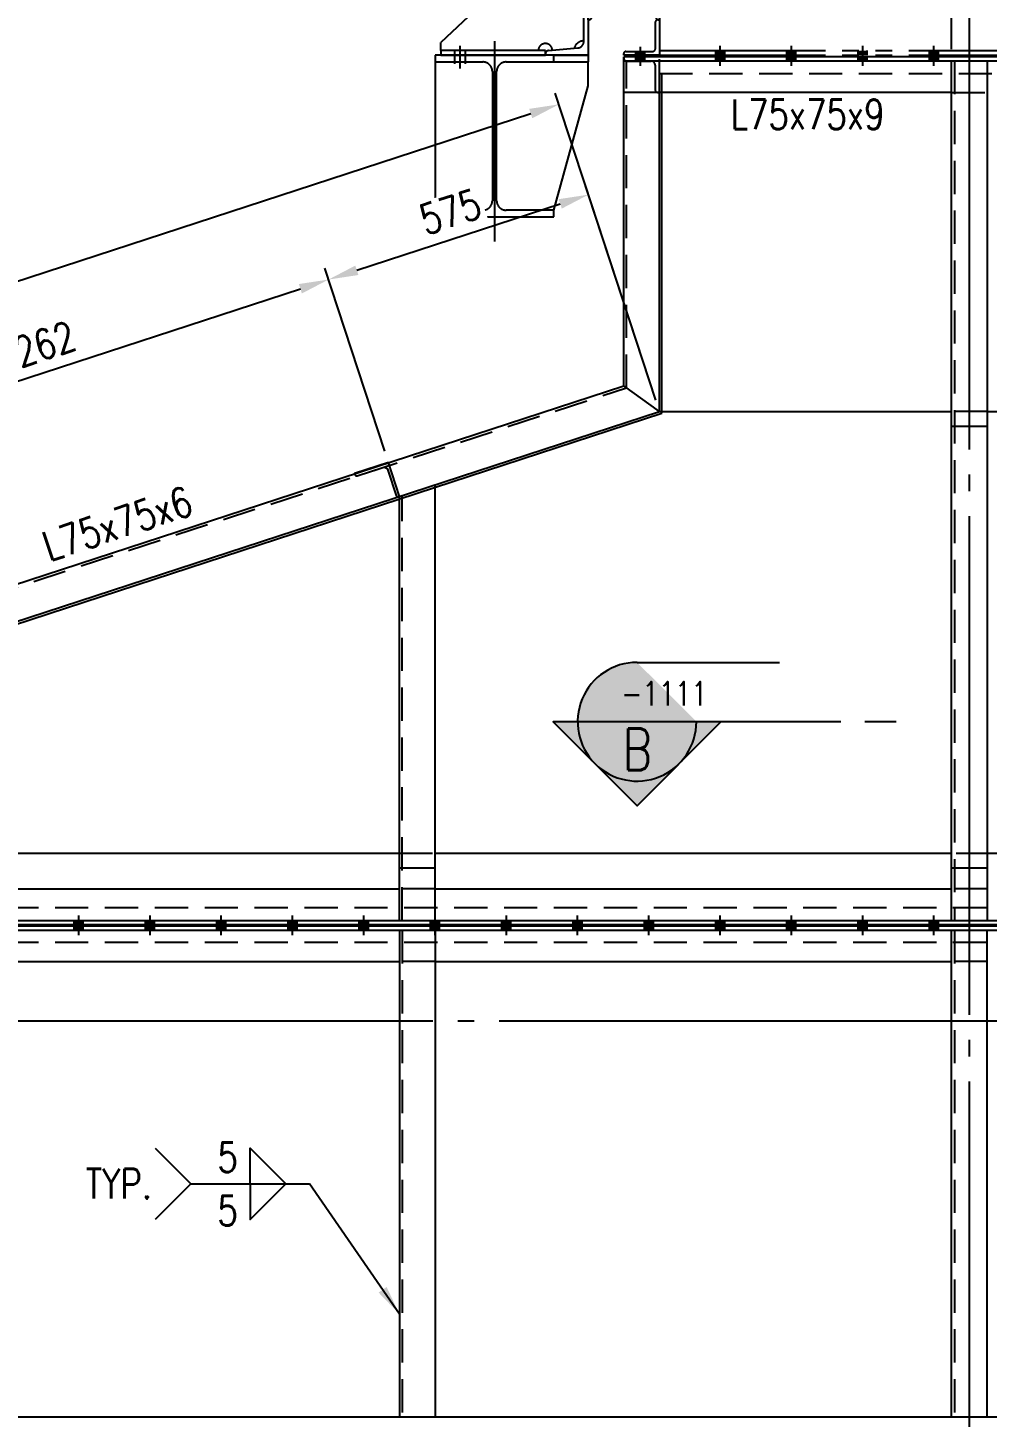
# Model space of a CAD drawing. Header units: millimetres. Extents: x 0 to 134087, y -49114 to 20834.
# Drawn here: x 56495 to 58514, y -39022 to -36097 of the extents above; entities that cross this region are included whole.
import ezdxf
from ezdxf.enums import TextEntityAlignment as Align

# ---------------------------------------------------------------- set-up
doc = ezdxf.new("R2010")
doc.units = ezdxf.units.MM
doc.header["$LTSCALE"] = 35
for name, pattern in [('JNK-CENTER', [34, 30, -1.5, 1, -1.5]), ('JNK-HIDDEN', [3, 2, -1]), ('JNK-PHANTOM', [15, 10, -1, 1, -1, 1, -1])]:
    doc.linetypes.add(name, pattern=pattern)
for name, color, linetype in [('CEN-R', 1, 'JNK-CENTER'), ('CON-C', 4, 'Continuous'), ('CON-G', 3, 'Continuous'), ('CON-W', 7, 'Continuous'), ('CON-Y', 2, 'Continuous'), ('Dim-W', 7, 'Continuous'), ('HID-Y', 2, 'JNK-HIDDEN'), ('PHA-M', 6, 'JNK-PHANTOM'), ('STL-OBJT', 7, 'Continuous'), ('TXT-Y', 2, 'Continuous')]:
    doc.layers.add(name, color=color, linetype=linetype)
doc.layers.add('CONT-G', color=3, linetype='Continuous', lineweight=25)
doc.styles.add('SIMPLEX', font='simplex.shx', dxfattribs={"width": 0.8})
doc.dimstyles.new('DIM25', dxfattribs={"dimscale": 25, "dimtxt": 2.5, "dimasz": 2.5, "dimexe": 1, "dimexo": 1, "dimgap": 1, "dimtad": 1, "dimdec": 1, "dimdsep": 46, "dimtxsty": 'SIMPLEX', "dimcen": 0, "dimclrt": 2, "dimazin": 2, "dimtfac": 1, "dimtdec": 1, "dimtix": 1, "dimtmove": 2, "dimatfit": 0, "dimfxl": 0.18, "dimtolj": 1, "dimtzin": 0, "dimarcsym": 0})

# ---------------------------------------------------------------- blocks, each defined once
blk = doc.blocks.new('SECMARK1')
at = {"layer": 'CON-Y'}
h = blk.add_hatch(color=256, dxfattribs=at)
edge = h.paths.add_edge_path()
edge.add_line((21.82666666666668, 7.071067811865485), (18.29113276073393, 3.535533905932776))
edge.add_arc((21.82666666666668, 4.707345624410664e-14), 5.000000000000002, 44.99999999999977, 135.0000000000001, ccw=False)
edge.add_line((25.36220057259943, 3.535533905932773), (21.82666666666668, 7.071067811865485))
h = blk.add_hatch(color=256, dxfattribs=at)
edge = h.paths.add_edge_path()
edge.add_line((14.75559885480128, 4.707345624410664e-14), (16.82666666666668, 1.689559442740931e-14))
edge.add_arc((21.82666666666668, 4.618527782440651e-14), 5, 135.0000000000001, 180.0000000000003, ccw=False)
edge.add_line((18.29113276073393, 3.535533905932776), (14.75559885480128, 4.707345624410664e-14))
edge = h.paths.add_edge_path()
edge.add_arc((21.82666666666668, 4.736951571734001e-14), 5, 270, 540.0000000000005)
h = blk.add_hatch(color=256, dxfattribs=at)
edge = h.paths.add_edge_path()
edge.add_line((26.82666666666668, 4.332076805060308e-14), (28.89773447853207, 4.736951571734001e-14))
edge.add_line((28.89773447853207, 4.736951571734001e-14), (25.36220057259943, 3.535533905932773))
edge.add_arc((21.82666666666668, 4.951594689828198e-14), 5, -1.1368683772161603e-13, 44.999999999999716, ccw=False)
at = {"layer": 'CON-C'}
blk.add_line((0, 0), (2.633333333333307, 0), dxfattribs=at)
blk.add_lwpolyline([(4.666666666666639, 0), (28.89773447853207, 4.736951571734001e-14), (21.82666666666668, 7.071067811865485), (14.75559885480128, 4.736951571734001e-14)], dxfattribs=at)
at = {"layer": 'CON-Y'}
blk.add_line((21.82666666666668, -4.999999999999953), (9.823333333333341, -4.999999999999953), dxfattribs=at)
blk.add_arc((21.82666666666668, 4.736951571734001e-14), 5, 270, 180.0000000000004, dxfattribs=at)
at = {"layer": 'CON-C', "style": 'SIMPLEX', "width": 0.8}
blk.add_attdef('TAG', text='', height=3.5, dxfattribs=at).set_placement((21.80333333333334, 0.5800000000000568), align=Align.CENTER)
at = {"layer": 'CON-Y', "style": 'SIMPLEX', "width": 0.8}
blk.add_attdef('H0000-0000', text='', height=2, dxfattribs=at).set_placement((24.66333333333334, -3.379999999999943), align=Align.RIGHT)
blk = doc.blocks.new('*D2580')
at = {"layer": 'DEFPOINTS', "color": 0, "transparency": 16777216}
for p in [(54977.14085669217, -35244.99378224157), (57824.14085669209, -36005.24812370566), (54977.14085669217, -37835.24812371269)]:
    blk.add_point(p, dxfattribs=at)
at = {"layer": 'Dim-W', "color": 0, "lineweight": -2, "transparency": 16777216}
for p, q in [((54977.14085669217, -37810.24812371269), (54977.14085669217, -35219.99378224157)), ((57761.64085669209, -35244.99378224157), (55039.64085669217, -35244.99378224157)), ((57824.14085669209, -35980.24812370566), (57824.14085669209, -35219.99378224157))]:
    blk.add_line(p, q, dxfattribs=at)
at = {"layer": 'Dim-W', "color": 0, "transparency": 16777216}
for points in [[(55039.64085669217, -35234.5771155749), (55039.64085669217, -35255.41044890823), (54977.14085669217, -35244.99378224157)], [(57761.64085669209, -35234.5771155749), (57761.64085669209, -35255.41044890823), (57824.14085669209, -35244.99378224157)]]:
    blk.add_solid(points, dxfattribs=at)
at = {"layer": 'Dim-W', "color": 2, "transparency": 16777216, "insert": (56400.64085669213, -35188.74378224157), "char_height": 62.5, "attachment_point": 5, "style": 'SIMPLEX', "bg_fill": 3, "box_fill_scale": 1.1, "bg_fill_color": 256, "bg_fill_true_color": 13158600, "bg_fill_transparency": 0}
blk.add_mtext('\\A1;2847', dxfattribs=at)
blk = doc.blocks.new('*D2591')
at = {"layer": 'DEFPOINTS', "color": 0, "transparency": 16777216}
for p in [(58439.14085669231, -35705.09681196994), (58477.14085669239, -35705.09681196994), (58439.14085669231, -36167.24812370555)]:
    blk.add_point(p, dxfattribs=at)
at = {"layer": 'Dim-W', "color": 0, "lineweight": -2, "transparency": 16777216}
for p, q in [((58439.14085669231, -36142.24812370555), (58439.14085669231, -35680.09681196994)), ((58376.64085669231, -35705.09681196994), (58314.14085669231, -35705.09681196994)), ((58477.14085669239, -35705.09681196994), (58439.14085669231, -35705.09681196994)), ((58539.64085669239, -35705.09681196994), (58602.14085669239, -35705.09681196994))]:
    blk.add_line(p, q, dxfattribs=at)
at = {"layer": 'Dim-W', "color": 0, "transparency": 16777216}
blk.add_solid([(58539.64085669239, -35694.68014530327), (58539.64085669239, -35715.5134786366), (58477.14085669239, -35705.09681196994)], dxfattribs=at)
at = {"layer": 'Dim-W', "color": 2, "transparency": 16777216, "insert": (58376.60370565797, -35646.7748264312), "char_height": 62.5, "attachment_point": 5, "style": 'SIMPLEX', "bg_fill": 3, "box_fill_scale": 1.1, "bg_fill_color": 256, "bg_fill_true_color": 13158600, "bg_fill_transparency": 0}
blk.add_mtext('\\A1;38', dxfattribs=at)
at = {"layer": 'Dim-W', "color": 0, "transparency": 16777216}
blk.add_solid([(58376.64085669231, -35694.68014530327), (58376.64085669231, -35715.5134786366), (58439.14085669231, -35705.09681196994)], dxfattribs=at)
blk = doc.blocks.new('A$C622D404B')
at = {"layer": 'CEN-R'}
for p, q in [((52.00002675336509, 411.9566847744027), (52.00002675336509, 363.9566847744027)), ((125.0000267534706, 421.9566847744027), (125.0000267534706, -3.503300831653178e-07)), ((125.0000267534706, 421.9566847744027), (125.0000267534706, -3.503300831653178e-07)), ((2125.000026753398, 421.9566847744027), (2125.000026753398, -3.503300831653178e-07)), ((2125.000026753398, 421.9566847744027), (2125.000026753398, -3.503300831653178e-07)), ((2198.000026753514, 411.9566847744027), (2198.000026753514, 363.9566847744027))]:
    blk.add_line(p, q, dxfattribs=at)
at = {"layer": 'PHA-M'}
for p, q in [((322.0000267534815, 897.1953910500197), (322.0000267534815, 601.9566847744027)), ((327.0000267534815, 900.2021145889557), (327.0000267534815, 601.9566847744027)), ((1923.000026753398, 900.2021145889557), (1923.000026753398, 601.9566847744027)), ((1928.000026753398, 897.1953910500197), (1928.000026753398, 601.9566847744027)), ((238.3899365542638, 631.9409309782386), (12.00002675383075, 418.7468053005614)), ((2011.610116952615, 631.9409309782386), (2238.000026753049, 418.7468053005614)), ((327.0000267534815, 601.9566847744027), (322.0000267534815, 601.9566847744027)), ((327.0000267534815, 601.9566847744027), (322.0000267534815, 601.9566847744027)), ((1923.000026753398, 601.9566847744027), (1928.000026753398, 601.9566847744027)), ((1923.000026753398, 601.9566847744027), (1928.000026753398, 601.9566847744027)), ((472.0000267531323, 541.9566847764982), (1778.000026753747, 541.9566847764982)), ((472.0000267531323, 531.9566847764982), (1778.000026753747, 531.9566847764982)), ((12.00002675383075, 401.9566847744027), (12.00002675383075, 418.7468053005614)), ((2238.000026753049, 401.9566847744027), (2238.000026753049, 418.7468053005614)), ((2.675347059266642e-05, 384.9566847764982), (2.675347059266642e-05, 65.95668477649815)), ((40.50002675336509, 401.9566847744027), (40.50002675336509, 373.9566847744027)), ((63.50002675336509, 401.9566847744027), (63.50002675336509, 373.9566847744027)), ((250.0000267534706, 391.9566847764982), (322.0000267534706, 391.9566847744027)), ((322.0000267534706, 391.9566847744027), (322.0000267534706, 377.9566847764982)), ((472.0000267531323, 401.9566847764982), (1778.000026753747, 401.9566847764982)), ((472.0000267531323, 391.9566847764982), (1778.000026753747, 391.9566847764982)), ((2000.000026753398, 391.9566847764982), (1928.000026753398, 391.9566847744027)), ((1928.000026753398, 391.9566847744027), (1928.000026753398, 377.9566847764982)), ((2186.500026753514, 401.9566847744027), (2186.500026753514, 373.9566847744027)), ((2209.500026753514, 401.9566847744027), (2209.500026753514, 373.9566847744027)), ((2250.000026753398, 384.9566847764982), (2250.000026753398, 65.95668477649815)), ((250.0000267534706, 377.9566847764982), (322.0000267534706, 377.9566847764982)), ((322.0000267534706, 327.9566847764982), (322.0000267534706, 377.9566847764982)), ((2000.000026753398, 377.9566847764982), (1928.000026753398, 377.9566847764982)), ((1928.000026753398, 327.9566847764982), (1928.000026753398, 377.9566847764982)), ((250.0000267534706, 65.95668477649815), (322.0000267534706, 327.9566847764982)), ((2000.000026753398, 65.95668477649815), (1928.000026753398, 327.9566847764982))]:
    blk.add_line(p, q, dxfattribs=at)
for points in [[(322.0000267534815, 641.9566847744027), (322.0000267534815, 391.9566847744027), (232.0000267534815, 391.9566847744027), (232.0000267534815, 394.9990756843799, -0.3888787318529897), (238.3899365542638, 401.9724385710324), (300.2202071552347, 407.3818863113302, 0.3888787318529897), (313.0000267567411, 421.3286120846496), (313.0000267567411, 612.5847574646214, 0.3888787318529897), (300.2202071552347, 626.5314832378972), (238.3899365542638, 631.9409309782386, -0.3888787318529897), (232.0000267534815, 638.9142938648911), (232.0000267534815, 641.9566847748683)], [(1928.000026753398, 641.9566847744027), (1928.000026753398, 391.9566847744027), (2018.000026753398, 391.9566847744027), (2018.000026753398, 394.9990756843799, 0.3888787318529897), (2011.610116952615, 401.9724385710324), (1949.779846351645, 407.3818863113302, -0.3888787318529897), (1937.000026750138, 421.3286120846496), (1937.000026750138, 612.5847574646214, -0.3888787318529897), (1949.779846351645, 626.5314832378972), (2011.610116952615, 631.9409309782386, 0.3888787318529897), (2018.000026753398, 638.9142938648911), (2018.000026753398, 641.9566847748683)], [(322.0000267531323, 541.9566847764982), (472.0000267531323, 541.9566847764982), (472.0000267531323, 466.9566847764982), (469.5781693531499, 466.9566847764982, -0.3888787318529897), (464.597195862636, 471.5209060627567), (459.8021752723907, 526.3282422025259, 0.3888787318529897), (449.8402282914794, 535.456684775043), (344.159825221479, 535.456684775043, 0.3888787318529897), (334.1978782405677, 526.3282422025259), (329.4028576502642, 471.5209060627567, -0.3888787318529897), (324.4218841598085, 466.9566847764982), (322.0000267597679, 466.9566847764982)], [(1928.000026753747, 541.9566847764982), (1778.000026753747, 541.9566847764982), (1778.000026753747, 466.9566847764982), (1780.421884153729, 466.9566847764982, 0.3888787318529897), (1785.402857644243, 471.5209060627567), (1790.197878234489, 526.3282422025259, -0.3888787318529897), (1800.1598252154, 535.456684775043), (1905.8402282854, 535.456684775043, -0.3888787318529897), (1915.802175266312, 526.3282422025259), (1920.597195856615, 471.5209060627567, 0.3888787318529897), (1925.578169347071, 466.9566847764982), (1928.000026747111, 466.9566847764982)], [(397.0000267531323, 391.9566847764982), (397.0000267531323, 395.4566847764982, -0.414213562373095), (401.5000267531323, 399.9566847764982), (457.0000267530741, 399.9566847764982, 0.414213562373095), (464.0000267530741, 406.9566847764982), (464.0000267531323, 462.4566847764982, -0.4142135623730948), (468.5000267531323, 466.9566847764982), (472.0000267531323, 466.9566847764982), (472.0000267531323, 391.9566847764982)], [(1853.000026753747, 391.9566847764982), (1853.000026753747, 395.4566847764982, 0.414213562373095), (1848.500026753747, 399.9566847764982), (1793.000026753805, 399.9566847764982, -0.414213562373095), (1786.000026753805, 406.9566847764982), (1786.000026753747, 462.4566847764982, 0.4142135623730948), (1781.500026753747, 466.9566847764982), (1778.000026753747, 466.9566847764982), (1778.000026753747, 391.9566847764982)], [(250.0000267534706, 51.95668477649815), (250.0000267534706, 65.95668477649815), (149.5000267534706, 65.95668477649815, -0.414213562373095), (129.5000267534706, 85.95668477649815), (129.5000267534706, 357.9566847764982, -0.414213562373095), (149.5000267534706, 377.9566847764982), (250.0000267534706, 377.9566847764982), (250.0000267534706, 391.9566847764982), (2.675347059266642e-05, 391.9566847764982), (2.675347059266642e-05, 377.9566847764982), (100.5000267534706, 377.9566847764982, -0.414213562373095), (120.5000267534706, 357.9566847764982), (120.5000267534706, 85.95668477649815, -0.4142135623730949), (100.5000267534706, 65.95668477649815), (2.675347059266642e-05, 65.95668477649815), (2.675347059266642e-05, 51.95668477649815)], [(2000.000026753398, 51.95668477649815), (2000.000026753398, 65.95668477649815), (2100.500026753398, 65.95668477649815, 0.414213562373095), (2120.500026753398, 85.95668477649815), (2120.500026753398, 357.9566847764982, 0.414213562373095), (2100.500026753398, 377.9566847764982), (2000.000026753398, 377.9566847764982), (2000.000026753398, 391.9566847764982), (2250.000026753398, 391.9566847764982), (2250.000026753398, 377.9566847764982), (2149.500026753398, 377.9566847764982, 0.414213562373095), (2129.500026753398, 357.9566847764982), (2129.500026753398, 85.95668477649815, 0.4142135623730949), (2149.500026753398, 65.95668477649815), (2250.000026753398, 65.95668477649815), (2250.000026753398, 51.95668477649815)]]:
    blk.add_lwpolyline(points, format="xyb", close=True, dxfattribs=at)
for points in [[(12.00002675383075, 391.9566847744027), (232.0000267534815, 391.9566847744027), (232.0000267534815, 401.9566847744027), (12.00002675383075, 401.9566847744027)], [(2238.000026753049, 391.9566847744027), (2018.000026753398, 391.9566847744027), (2018.000026753398, 401.9566847744027), (2238.000026753049, 401.9566847744027)]]:
    blk.add_lwpolyline(points, close=True, dxfattribs=at)
for centre, radius, start, end in [((312.7034372187518, 632.557751999153), 20.90444369590841, 194.829699659541, 270.8129323708114), ((1937.296616288128, 632.557751999153), 20.90444369590841, 269.1870676291886, 345.1703003404591), ((232.0000267534815, 401.9566847744027), 14.82154610566795, 2.907322425859878, 180), ((312.7034372187518, 401.355617550118), 20.90444369590841, 89.18706762918858, 165.170300340459), ((1937.296616288128, 401.355617550118), 20.90444369590841, 14.82969965954101, 90.81293237081141), ((2018.000026753398, 401.9566847744027), 14.82154610566795, 0, 177.0926775741401)]:
    blk.add_arc(centre, radius, start, end, dxfattribs=at)
at = {"layer": 'STL-OBJT'}
for points in [[(358.0000267534833, 897.1953910500197, -0.4044640394673552), (340.0000267534833, 897.1953910500197, 0.4044640394673548), (322.0000267534833, 897.1953910500197)], [(1892.000026753396, 897.1953910500197, 0.4044640394673552), (1910.000026753396, 897.1953910500197, -0.4044640394673548), (1928.000026753396, 897.1953910500197)]]:
    blk.add_lwpolyline(points, format="xyb", dxfattribs=at)
blk = doc.blocks.new('*D2593')
at = {"layer": 'DEFPOINTS', "color": 0, "transparency": 16777216}
for p in [(57674.96174675459, -36448.56755815163), (57824.14085668243, -36905.24812370392), (57253.85241066126, -37012.63825327974)]:
    blk.add_point(p, dxfattribs=at)
at = {"layer": 'Dim-W', "color": 0, "lineweight": -2, "transparency": 16777216}
for p, q in [((57816.37804134033, -36881.48389222119), (57667.19893141248, -36424.80332666891)), ((57187.37232546655, -36607.84334382036), (57615.55116804779, -36467.9745965069)), ((57246.08959531916, -36988.87402179702), (57120.19893141764, -36603.48615069291))]:
    blk.add_line(p, q, dxfattribs=at)
at = {"layer": 'Dim-W', "color": 0, "transparency": 16777216}
for points in [[(57612.31666165524, -36458.0728333891), (57618.78567444033, -36477.8763596247), (57674.96174675459, -36448.56755815163)], [(57184.137819074, -36597.94158070257), (57190.60683185909, -36617.74510693816), (57127.96174675975, -36627.25038217563)]]:
    blk.add_solid(points, dxfattribs=at)
at = {"layer": 'Dim-W', "color": 2, "transparency": 16777216, "insert": (57383.99541223743, -36484.43944932751), "char_height": 62.5, "attachment_point": 5, "rotation": 18.090125678368466, "style": 'SIMPLEX', "bg_fill": 3, "box_fill_scale": 1.1, "bg_fill_color": 256, "bg_fill_true_color": 13158600, "bg_fill_transparency": 0}
blk.add_mtext('\\A1;575', dxfattribs=at)
blk = doc.blocks.new('*D2594')
at = {"layer": 'DEFPOINTS', "color": 0, "transparency": 16777216}
for p in [(57612.85922402254, -36258.4537062883), (57824.14085668724, -36905.24812370235), (54977.14085668763, -37835.24812370427)]:
    blk.add_point(p, dxfattribs=at)
at = {"layer": 'Dim-W', "color": 0, "lineweight": -2, "transparency": 16777216}
for p, q in [((57816.37804134513, -36881.48389221962), (57605.09640868043, -36234.68947480557)), ((54825.26980272974, -37169.04666793496), (57553.44864531574, -36277.86074464356)), ((54969.37804134552, -37811.48389222154), (54758.09640868082, -37164.68947480751))]:
    blk.add_line(p, q, dxfattribs=at)
at = {"layer": 'Dim-W', "color": 0, "transparency": 16777216}
for points in [[(57550.21413892319, -36267.95898152576), (57556.68315170828, -36287.76250776136), (57612.85922402254, -36258.4537062883)], [(54822.03529633719, -37159.14490481716), (54828.50430912228, -37178.94843105276), (54765.85922402293, -37188.45370629023)]]:
    blk.add_solid(points, dxfattribs=at)
at = {"layer": 'Dim-W', "color": 2, "transparency": 16777216, "insert": (56171.89288950297, -36669.98418545315), "char_height": 62.5, "attachment_point": 5, "rotation": 18.090125678368466, "style": 'SIMPLEX', "bg_fill": 3, "box_fill_scale": 1.1, "bg_fill_color": 256, "bg_fill_true_color": 13158600, "bg_fill_transparency": 0}
blk.add_mtext('\\A1;2995', dxfattribs=at)
blk = doc.blocks.new('*D2596')
at = {"layer": 'DEFPOINTS', "color": 0, "transparency": 16777216}
for p in [(57127.96174675972, -36627.25038217564), (57253.85241066132, -37012.63825327988), (56026.83781327125, -37321.93029779587)]:
    blk.add_point(p, dxfattribs=at)
at = {"layer": 'Dim-W', "color": 0, "lineweight": -2, "transparency": 16777216}
for p, q in [((57246.08959531921, -36988.87402179716), (57120.19893141761, -36603.48615069292)), ((55987.37232546663, -36999.83491389509), (57068.55116805292, -36646.65742053092)), ((56019.07499792914, -37298.16606631315), (55920.19893141772, -36995.47772076765))]:
    blk.add_line(p, q, dxfattribs=at)
at = {"layer": 'Dim-W', "color": 0, "transparency": 16777216}
for points in [[(57065.31666166037, -36636.75565741312), (57071.78567444546, -36656.55918364871), (57127.96174675972, -36627.25038217564)], [(55984.13781907409, -36989.93315077729), (55990.60683185917, -37009.73667701289), (55927.96174675983, -37019.24195225036)]]:
    blk.add_solid(points, dxfattribs=at)
at = {"layer": 'Dim-W', "color": 2, "transparency": 16777216, "insert": (56510.49541224002, -36769.77664637688), "char_height": 62.5, "attachment_point": 5, "rotation": 18.09012567837401, "style": 'SIMPLEX', "bg_fill": 3, "box_fill_scale": 1.1, "bg_fill_color": 256, "bg_fill_true_color": 13158600, "bg_fill_transparency": 0}
blk.add_mtext('\\A1;1262', dxfattribs=at)

msp = doc.modelspace()

# ---------------------------------------------------------------- hatches: boundary and pattern name
at = {"layer": 'CON-W'}
h = msp.add_hatch(color=256, dxfattribs=at)
h.paths.add_polyline_path([(56611.64085669213, -37976.24812370896), (56592.64085669219, -37976.24812370896), (56592.64085669219, -37985.24812370896), (56611.64085669219, -37985.24812370896)])
h.paths.add_polyline_path([(56611.64085669213, -37988.24812370896), (56592.64085669219, -37988.24812370896), (56592.64085669213, -37997.24812370896), (56611.64085669213, -37997.24812370896)])
h = msp.add_hatch(color=256, dxfattribs=at)
h.paths.add_polyline_path([(56761.64085669213, -37976.24812370896), (56742.64085669219, -37976.24812370896), (56742.64085669219, -37985.24812370896), (56761.64085669219, -37985.24812370896)])
h.paths.add_polyline_path([(56761.64085669213, -37988.24812370896), (56742.64085669219, -37988.24812370896), (56742.64085669213, -37997.24812370896), (56761.64085669213, -37997.24812370896)])
h = msp.add_hatch(color=256, dxfattribs=at)
h.paths.add_polyline_path([(56911.64085669213, -37976.24812370896), (56892.64085669219, -37976.24812370896), (56892.64085669219, -37985.24812370896), (56911.64085669219, -37985.24812370896)])
h.paths.add_polyline_path([(56911.64085669213, -37988.24812370896), (56892.64085669219, -37988.24812370896), (56892.64085669213, -37997.24812370896), (56911.64085669213, -37997.24812370896)])
h = msp.add_hatch(color=256, dxfattribs=at)
h.paths.add_polyline_path([(57061.64085669213, -37976.24812370896), (57042.64085669219, -37976.24812370896), (57042.64085669219, -37985.24812370896), (57061.64085669219, -37985.24812370896)])
h.paths.add_polyline_path([(57061.64085669213, -37988.24812370896), (57042.64085669219, -37988.24812370896), (57042.64085669213, -37997.24812370896), (57061.64085669213, -37997.24812370896)])
h = msp.add_hatch(color=256, dxfattribs=at)
h.paths.add_polyline_path([(57211.64085669213, -37976.24812370896), (57192.64085669219, -37976.24812370896), (57192.64085669219, -37985.24812370896), (57211.64085669219, -37985.24812370896)])
h.paths.add_polyline_path([(57211.64085669213, -37988.24812370896), (57192.64085669219, -37988.24812370896), (57192.64085669213, -37997.24812370896), (57211.64085669213, -37997.24812370896)])
h = msp.add_hatch(color=256, dxfattribs=at)
h.paths.add_polyline_path([(57361.64085669213, -37976.24812370896), (57342.64085669219, -37976.24812370896), (57342.64085669219, -37985.24812370896), (57361.64085669219, -37985.24812370896)])
h.paths.add_polyline_path([(57361.64085669213, -37988.24812370896), (57342.64085669219, -37988.24812370896), (57342.64085669213, -37997.24812370896), (57361.64085669213, -37997.24812370896)])
h = msp.add_hatch(color=256, dxfattribs=at)
h.paths.add_polyline_path([(57511.64085669213, -37976.24812370896), (57492.64085669219, -37976.24812370896), (57492.64085669219, -37985.24812370896), (57511.64085669219, -37985.24812370896)])
h.paths.add_polyline_path([(57511.64085669213, -37988.24812370896), (57492.64085669219, -37988.24812370896), (57492.64085669213, -37997.24812370896), (57511.64085669213, -37997.24812370896)])
h = msp.add_hatch(color=256, dxfattribs=at)
h.paths.add_polyline_path([(57661.64085669213, -37976.24812370896), (57642.64085669219, -37976.24812370896), (57642.64085669219, -37985.24812370896), (57661.64085669219, -37985.24812370896)])
h.paths.add_polyline_path([(57661.64085669213, -37988.24812370896), (57642.64085669219, -37988.24812370896), (57642.64085669213, -37997.24812370896), (57661.64085669213, -37997.24812370896)])
h = msp.add_hatch(color=256, dxfattribs=at)
h.paths.add_polyline_path([(57811.64085669213, -37976.24812370896), (57792.64085669219, -37976.24812370896), (57792.64085669219, -37985.24812370896), (57811.64085669219, -37985.24812370896)])
h.paths.add_polyline_path([(57811.64085669213, -37988.24812370896), (57792.64085669219, -37988.24812370896), (57792.64085669213, -37997.24812370896), (57811.64085669213, -37997.24812370896)])
h = msp.add_hatch(color=256, dxfattribs=at)
h.paths.add_polyline_path([(57961.64085669213, -37976.24812370896), (57942.64085669219, -37976.24812370896), (57942.64085669219, -37985.24812370896), (57961.64085669219, -37985.24812370896)])
h.paths.add_polyline_path([(57961.64085669213, -37988.24812370896), (57942.64085669219, -37988.24812370896), (57942.64085669213, -37997.24812370896), (57961.64085669213, -37997.24812370896)])
h = msp.add_hatch(color=256, dxfattribs=at)
h.paths.add_polyline_path([(58111.64085669213, -37976.24812370896), (58092.64085669219, -37976.24812370896), (58092.64085669219, -37985.24812370896), (58111.64085669219, -37985.24812370896)])
h.paths.add_polyline_path([(58111.64085669213, -37988.24812370896), (58092.64085669219, -37988.24812370896), (58092.64085669213, -37997.24812370896), (58111.64085669213, -37997.24812370896)])
h = msp.add_hatch(color=256, dxfattribs=at)
h.paths.add_polyline_path([(58261.64085669213, -37976.24812370896), (58242.64085669219, -37976.24812370896), (58242.64085669219, -37985.24812370896), (58261.64085669219, -37985.24812370896)])
h.paths.add_polyline_path([(58261.64085669213, -37988.24812370896), (58242.64085669219, -37988.24812370896), (58242.64085669213, -37997.24812370896), (58261.64085669213, -37997.24812370896)])
h = msp.add_hatch(color=256, dxfattribs=at)
h.paths.add_polyline_path([(58411.64085669213, -37976.24812370896), (58392.64085669219, -37976.24812370896), (58392.64085669219, -37985.24812370896), (58411.64085669219, -37985.24812370896)])
h.paths.add_polyline_path([(58411.64085669213, -37988.24812370896), (58392.64085669219, -37988.24812370896), (58392.64085669213, -37997.24812370896), (58411.64085669213, -37997.24812370896)])
at = {"layer": 'Dim-W'}
h = msp.add_hatch(color=256, dxfattribs=at)
h.paths.add_polyline_path([(57784.14085669181, -36147.24812370566), (57774.6408566918, -36147.24812370566), (57774.6408566918, -36155.24812370566), (57784.14085669183, -36155.24812370566)])
h.paths.add_polyline_path([(57793.6408566918, -36147.24812370566), (57784.14085669181, -36147.24812370566), (57784.14085669183, -36155.24812370566), (57793.6408566918, -36155.24812370566)])
h.paths.add_polyline_path([(57784.14085669183, -36158.24812370563), (57774.64085669185, -36158.24812370561), (57774.64085669185, -36167.24812370555), (57784.14085669184, -36167.24812370555)])
h.paths.add_polyline_path([(57793.64085669185, -36158.24812370563), (57784.14085669183, -36158.24812370563), (57784.14085669184, -36167.24812370555), (57793.64085669185, -36167.24812370555)])
h = msp.add_hatch(color=256, dxfattribs=at)
h.paths.add_polyline_path([(57952.14085669209, -36145.24812370566), (57942.64085669207, -36145.24812370566), (57942.64085669207, -36155.24812370566), (57952.1408566921, -36155.24812370566)])
h.paths.add_polyline_path([(57961.64085669207, -36145.24812370566), (57952.14085669209, -36145.24812370566), (57952.1408566921, -36155.24812370566), (57961.64085669207, -36155.24812370566)])
h.paths.add_polyline_path([(57952.1408566921, -36158.24812370579), (57942.64085669213, -36158.24812370578), (57942.64085669213, -36167.24812370555), (57952.14085669212, -36167.24812370555)])
h.paths.add_polyline_path([(57961.64085669213, -36158.2481237058), (57952.1408566921, -36158.24812370579), (57952.14085669212, -36167.24812370555), (57961.64085669213, -36167.24812370555)])
h = msp.add_hatch(color=256, dxfattribs=at)
h.paths.add_polyline_path([(58102.14085669209, -36145.24812370566), (58092.64085669207, -36145.24812370566), (58092.64085669207, -36155.24812370566), (58102.1408566921, -36155.24812370566)])
h.paths.add_polyline_path([(58111.64085669207, -36145.24812370566), (58102.14085669209, -36145.24812370566), (58102.1408566921, -36155.24812370566), (58111.64085669207, -36155.24812370566)])
h.paths.add_polyline_path([(58102.1408566921, -36158.24812370579), (58092.64085669213, -36158.24812370578), (58092.64085669213, -36167.24812370555), (58102.14085669212, -36167.24812370555)])
h.paths.add_polyline_path([(58111.64085669213, -36158.2481237058), (58102.1408566921, -36158.24812370579), (58102.14085669212, -36167.24812370555), (58111.64085669213, -36167.24812370555)])
h = msp.add_hatch(color=256, dxfattribs=at)
h.paths.add_polyline_path([(58252.14085669209, -36145.24812370566), (58242.64085669207, -36145.24812370566), (58242.64085669207, -36155.24812370566), (58252.1408566921, -36155.24812370566)])
h.paths.add_polyline_path([(58261.64085669207, -36145.24812370566), (58252.14085669209, -36145.24812370566), (58252.1408566921, -36155.24812370566), (58261.64085669207, -36155.24812370566)])
h.paths.add_polyline_path([(58252.1408566921, -36158.24812370579), (58242.64085669213, -36158.24812370578), (58242.64085669213, -36167.24812370555), (58252.14085669212, -36167.24812370555)])
h.paths.add_polyline_path([(58261.64085669213, -36158.2481237058), (58252.1408566921, -36158.24812370579), (58252.14085669212, -36167.24812370555), (58261.64085669213, -36167.24812370555)])

# ---------------------------------------------------------------- linework, layer by layer
for points in [[(56962.9515570256, -38531.18273001396), (56962.9515570256, -38456.18273001396), (57037.9515570256, -38531.18273001396)], [(56962.9515570256, -38531.18273001396), (56962.9515570256, -38606.18273001396), (57037.9515570256, -38531.18273001396)]]:
    msp.add_lwpolyline(points)
at = {"layer": 'CEN-R'}
for p, q in [((58477.14085669239, -40555.24812370935), (58477.14085669239, -35811.83890136038)), ((57784.14085669185, -36177.24812370564), (57784.1408566918, -36137.24812370566)), ((57952.14085669213, -36177.24812370564), (57952.14085669207, -36135.24812370566)), ((58102.14085669213, -36177.24812370564), (58102.14085669207, -36135.24812370566)), ((58252.14085669213, -36177.24812370564), (58252.14085669207, -36135.24812370566)), ((56602.14085669225, -38007.24812370896), (56602.14085669219, -37966.24812370896)), ((56752.14085669225, -38007.24812370896), (56752.14085669219, -37966.24812370896)), ((56902.14085669225, -38007.24812370896), (56902.14085669219, -37966.24812370896)), ((57052.14085669225, -38007.24812370896), (57052.14085669219, -37966.24812370896)), ((57202.14085669225, -38007.24812370896), (57202.14085669219, -37966.24812370896)), ((57352.14085669225, -38007.24812370896), (57352.14085669219, -37966.24812370896)), ((57502.14085669225, -38007.24812370896), (57502.14085669219, -37966.24812370896)), ((57652.14085669225, -38007.24812370896), (57652.14085669219, -37966.24812370896)), ((57802.14085669225, -38007.24812370896), (57802.14085669219, -37966.24812370896)), ((57952.14085669225, -38007.24812370896), (57952.14085669219, -37966.24812370896)), ((58102.14085669225, -38007.24812370896), (58102.14085669219, -37966.24812370896)), ((58252.14085669225, -38007.24812370896), (58252.14085669219, -37966.24812370896)), ((58402.14085669225, -38007.24812370896), (58402.14085669219, -37966.24812370896)), ((60917.14085669276, -38188.24812370972), (56027.14085669241, -38188.24812370972))]:
    msp.add_line(p, q, dxfattribs=at)
at = {"layer": 'CON-G'}
for p, q in [((59205.1408566927, -36158.24812370708), (57749.14085669255, -36158.24812370558)), ((57749.14085669226, -36233.2481237056), (57749.14085669209, -36158.2481237074)), ((59205.14085669268, -36167.24812370554), (57749.14085669255, -36167.24812370555)), ((58439.14085669226, -37976.24812370865), (58439.14085669231, -36167.24812370554)), ((58514.14085669236, -36167.24812370554), (58514.14085669232, -37976.24812370865)), ((58439.14085669231, -36233.24812370558), (57749.14085669249, -36233.2481237056)), ((57749.14085669204, -36850.84750695194), (57749.14085669204, -36233.2481237056)), ((57824.14085669204, -36905.24812370582), (57824.14085669204, -36233.2481237056)), ((57829.14085669203, -36908.87483148941), (57829.14085669204, -36233.2481237056)), ((57824.14085668726, -36905.24812370739), (57749.14085669204, -36850.84750695194)), ((57824.14085669209, -36905.24812370739), (58439.14085669229, -36905.24812370739)), ((58514.14085669235, -36905.24812370739), (59130.14085669279, -36905.24812370739)), ((58439.14085669229, -36935.83768424649), (58514.14085669235, -36935.83768424649)), ((57277.14085669241, -37976.24812370895), (57277.14085669239, -37083.9309477314)), ((57352.14085669239, -37976.24812370895), (57352.14085669239, -37059.43147460173)), ((57277.14085669239, -37835.24812370935), (56152.14085669239, -37835.24812370935)), ((58439.14085669228, -37835.24812370935), (57352.14085669239, -37835.24812370935)), ((59602.14085669241, -37835.24812370935), (58514.14085669233, -37835.24812370935)), ((57277.1408566924, -37865.83768424885), (57352.14085669239, -37865.83768424885)), ((58439.14085669228, -37865.83768424885), (58514.14085669233, -37865.83768424885)), ((56152.14085669239, -37910.24812370897), (57277.14085669241, -37910.24812370897)), ((57352.14085669239, -37910.24812370896), (58439.14085669226, -37910.24812370896)), ((54902.14085669245, -37976.24812370896), (60052.14085669268, -37976.24812370896)), ((54977.14085669245, -37976.24812370896), (61977.14085669268, -37976.24812370836)), ((54977.14085669245, -37985.24812370896), (61977.14085669268, -37985.24812370833)), ((61977.14085669268, -37988.24812370897), (54977.14085669245, -37988.24812370897)), ((61871.12189999846, -37988.24812370897), (54977.14085669245, -37988.24812370897)), ((54902.14085669245, -37997.24812370896), (60052.14085669268, -37997.24812370896)), ((54977.14085669245, -37997.24812370896), (61977.14085669268, -37997.24812370959)), ((57277.14085669241, -37997.24812370897), (57277.1408566924, -39022.24812370936)), ((57352.14085669239, -37997.24812370897), (57352.14085669239, -39022.24812370936)), ((58439.14085669228, -39022.24812370936), (58439.14085669226, -37997.24812370927)), ((58514.14085669233, -39022.24812370936), (58514.14085669232, -37997.24812370927)), ((56152.14085669239, -38063.24812370896), (57277.14085669241, -38063.24812370896)), ((57352.14085669239, -38063.24812370896), (58439.14085669226, -38063.24812370896)), ((62052.14085669236, -39022.24812370935), (54902.14085669242, -39022.24812370937))]:
    msp.add_line(p, q, dxfattribs=at)
at = {"layer": 'CON-W'}
msp.add_line((56837.9515570256, -38531.18273001396), (57087.9515570256, -38531.18273001396), dxfattribs=at)
msp.add_lwpolyline([(56762.9515570256, -38456.18273001396), (56837.9515570256, -38531.18273001396), (56762.9515570256, -38606.18273001396)], dxfattribs=at)
at = {"layer": 'CONT-G'}
for p, q in [((54977.14085669244, -37835.24812370775), (57824.14085669209, -36905.2481237058)), ((54982.14085669246, -37838.87483149133), (57829.14085669203, -36908.87483148941))]:
    msp.add_line(p, q, dxfattribs=at)
at = {"layer": 'HID-Y'}
for p, q in [((57774.6408566918, -36155.24812370564), (57774.6408566918, -36147.24812370566)), ((57793.6408566918, -36155.24812370564), (57793.6408566918, -36147.24812370566)), ((57942.64085669207, -36155.24812370564), (57942.64085669207, -36145.24812370566)), ((57961.64085669207, -36155.24812370564), (57961.64085669207, -36145.24812370566)), ((58092.64085669207, -36155.24812370564), (58092.64085669207, -36145.24812370566)), ((58111.64085669207, -36155.24812370564), (58111.64085669207, -36145.24812370566)), ((58242.64085669207, -36155.24812370564), (58242.64085669207, -36145.24812370566)), ((58261.64085669207, -36155.24812370564), (58261.64085669207, -36145.24812370566)), ((57755.14085669204, -36855.19955629225), (57755.14085669204, -36167.24812370555)), ((57774.64085669185, -36167.24812370564), (57774.64085669185, -36158.24812370564)), ((57793.64085669185, -36167.24812370564), (57793.64085669185, -36158.24812370564)), ((57942.64085669213, -36167.24812370564), (57942.64085669213, -36158.24812370564)), ((57961.64085669213, -36167.24812370564), (57961.64085669213, -36158.24812370564)), ((58092.64085669213, -36167.24812370564), (58092.64085669213, -36158.24812370564)), ((58111.64085669213, -36167.24812370564), (58111.64085669213, -36158.24812370564)), ((58242.64085669213, -36167.24812370564), (58242.64085669213, -36158.24812370564)), ((58261.64085669213, -36167.24812370564), (58261.64085669213, -36158.24812370564)), ((58445.14085669236, -36167.24812370554), (58445.14085669232, -37976.24812370865)), ((57824.14085669215, -36193.24812370566), (59130.14085669276, -36193.24812370557)), ((57824.1408566922, -36233.24812370555), (57824.1408566922, -36193.24812370555)), ((57829.14085669204, -36233.2481237056), (57829.14085669204, -36193.24812370566)), ((58439.14085669225, -36233.24812370558), (58514.14085669231, -36233.24812370558)), ((58514.14085669235, -36905.24812370739), (58439.14085669229, -36905.24812370739)), ((57283.14085669245, -37976.24812370895), (57283.14085669245, -37081.970989881)), ((58518.75162392899, -37835.24812370935), (58443.751623929, -37835.24812370935)), ((57352.14085669239, -37910.24812370897), (57277.14085669241, -37910.24812370897)), ((58514.14085669232, -37910.24812370896), (58439.14085669226, -37910.24812370896)), ((61977.14085669268, -37950.24812370896), (54977.14085669239, -37950.24812370896)), ((56592.64085669219, -37985.24812370896), (56592.64085669219, -37976.24812370896)), ((56592.64085669225, -37997.24812370896), (56592.64085669225, -37988.24812370896)), ((56611.64085669219, -37985.24812370896), (56611.64085669219, -37976.24812370896)), ((56611.64085669225, -37997.24812370896), (56611.64085669225, -37988.24812370896)), ((56742.64085669219, -37985.24812370896), (56742.64085669219, -37976.24812370896)), ((56742.64085669225, -37997.24812370896), (56742.64085669225, -37988.24812370896)), ((56761.64085669219, -37985.24812370896), (56761.64085669219, -37976.24812370896)), ((56761.64085669225, -37997.24812370896), (56761.64085669225, -37988.24812370896)), ((56892.64085669219, -37985.24812370896), (56892.64085669219, -37976.24812370896)), ((56892.64085669225, -37997.24812370896), (56892.64085669225, -37988.24812370896)), ((56911.64085669219, -37985.24812370896), (56911.64085669219, -37976.24812370896)), ((56911.64085669225, -37997.24812370896), (56911.64085669225, -37988.24812370896)), ((57042.64085669219, -37985.24812370896), (57042.64085669219, -37976.24812370896)), ((57042.64085669225, -37997.24812370896), (57042.64085669225, -37988.24812370896)), ((57061.64085669219, -37985.24812370896), (57061.64085669219, -37976.24812370896)), ((57061.64085669225, -37997.24812370896), (57061.64085669225, -37988.24812370896)), ((57192.64085669219, -37985.24812370896), (57192.64085669219, -37976.24812370896)), ((57192.64085669225, -37997.24812370896), (57192.64085669225, -37988.24812370896)), ((57211.64085669219, -37985.24812370896), (57211.64085669219, -37976.24812370896)), ((57211.64085669225, -37997.24812370896), (57211.64085669225, -37988.24812370896)), ((57342.64085669219, -37985.24812370896), (57342.64085669219, -37976.24812370896)), ((57342.64085669225, -37997.24812370896), (57342.64085669225, -37988.24812370896)), ((57361.64085669219, -37985.24812370896), (57361.64085669219, -37976.24812370896)), ((57361.64085669225, -37997.24812370896), (57361.64085669225, -37988.24812370896)), ((57492.64085669219, -37985.24812370896), (57492.64085669219, -37976.24812370896)), ((57492.64085669225, -37997.24812370896), (57492.64085669225, -37988.24812370896)), ((57511.64085669219, -37985.24812370896), (57511.64085669219, -37976.24812370896)), ((57511.64085669225, -37997.24812370896), (57511.64085669225, -37988.24812370896)), ((57642.64085669219, -37985.24812370896), (57642.64085669219, -37976.24812370896)), ((57642.64085669225, -37997.24812370896), (57642.64085669225, -37988.24812370896)), ((57661.64085669219, -37985.24812370896), (57661.64085669219, -37976.24812370896)), ((57661.64085669225, -37997.24812370896), (57661.64085669225, -37988.24812370896)), ((57792.64085669219, -37985.24812370896), (57792.64085669219, -37976.24812370896)), ((57792.64085669225, -37997.24812370896), (57792.64085669225, -37988.24812370896)), ((57811.64085669219, -37985.24812370896), (57811.64085669219, -37976.24812370896)), ((57811.64085669225, -37997.24812370896), (57811.64085669225, -37988.24812370896)), ((57942.64085669219, -37985.24812370896), (57942.64085669219, -37976.24812370896)), ((57942.64085669225, -37997.24812370896), (57942.64085669225, -37988.24812370896)), ((57961.64085669219, -37985.24812370896), (57961.64085669219, -37976.24812370896)), ((57961.64085669225, -37997.24812370896), (57961.64085669225, -37988.24812370896)), ((58092.64085669219, -37985.24812370896), (58092.64085669219, -37976.24812370896)), ((58092.64085669225, -37997.24812370896), (58092.64085669225, -37988.24812370896)), ((58111.64085669219, -37985.24812370896), (58111.64085669219, -37976.24812370896)), ((58111.64085669225, -37997.24812370896), (58111.64085669225, -37988.24812370896)), ((58242.64085669219, -37985.24812370896), (58242.64085669219, -37976.24812370896)), ((58242.64085669225, -37997.24812370896), (58242.64085669225, -37988.24812370896)), ((58261.64085669219, -37985.24812370896), (58261.64085669219, -37976.24812370896)), ((58261.64085669225, -37997.24812370896), (58261.64085669225, -37988.24812370896)), ((58392.64085669219, -37985.24812370896), (58392.64085669219, -37976.24812370896)), ((58392.64085669225, -37997.24812370896), (58392.64085669225, -37988.24812370896)), ((58411.64085669219, -37985.24812370896), (58411.64085669219, -37976.24812370896)), ((58411.64085669225, -37997.24812370896), (58411.64085669225, -37988.24812370896)), ((61977.14085669268, -38023.24812370896), (54977.14085669239, -38023.24812370896)), ((57283.14085669245, -37997.24812370897), (57283.14085669245, -39022.24812370936)), ((58445.14085669232, -37997.24812370927), (58445.14085669233, -39022.24812370936)), ((57352.14085669239, -38063.24812370896), (57277.14085669241, -38063.24812370896)), ((58514.14085669232, -38063.24812370896), (58439.14085669226, -38063.24812370896))]:
    msp.add_line(p, q, dxfattribs=at)
msp.add_lwpolyline([(57824.14085669203, -36158.24812370564), (57749.14085669203, -36158.24812370564), (57749.14085669203, -36161.24812370564, 0.4142135623730952), (57755.14085669203, -36167.24812370564), (57806.64085669203, -36167.24812370564, -0.4142135623730949), (57815.14085669203, -36175.74812370564), (57815.14085669203, -36227.24812370564, 0.4142135623730952), (57821.14085669203, -36233.24812370564), (57824.14085669203, -36233.24812370564)], format="xyb", close=True, dxfattribs=at)

# ---------------------------------------------------------------- block references
at = {"layer": 'CON-W'}
ref = msp.add_blockref('SECMARK1', (58322.74451436487, -37558.13312582824), dxfattribs=dict(at, xscale=25, yscale=25, zscale=25, rotation=180))
ref.add_attrib('H0000-0000', '-1111', dxfattribs={"layer": 'CON-Y', "height": 50, "style": 'SIMPLEX', "width": 0.8}).set_placement((57925.65978572401, -37523.63312582824), align=Align.RIGHT)
ref.add_attrib('TAG', 'B', dxfattribs={"layer": 'CON-C', "height": 87.5, "style": 'SIMPLEX', "width": 0.8}).set_placement((57777.66118103155, -37660.13312582824), align=Align.CENTER)

# ---------------------------------------------------------------- texts
at = {"layer": 'CON-Y', "style": 'SIMPLEX', "width": 0.8}
msp.add_text('L75x75x9', height=62.5, dxfattribs=at).set_placement((57974.46673825869, -36310.9057698328))
at = {"layer": 'TXT-Y', "style": 'SIMPLEX', "width": 0.8}
for p in [(56894.2015570256, -38506.18273001396), (56894.2015570256, -38618.68273001396)]:
    msp.add_text('5', height=62.5, dxfattribs=at).set_placement(p)
msp.add_text('TYP.', height=62.5, dxfattribs=at).set_placement((56616.99527471814, -38530.68273001396), align=Align.MIDDLE_LEFT)

# ---------------------------------------------------------------- leaders
at = {"layer": 'CON-W'}
msp.add_leader([(57277.1408566924, -38805.39883739027), (57087.9515570256, -38531.18273001396)], dimstyle='DIM25', override={"dimtix": 0}, dxfattribs=at)

# ---------------------------------------------------------------- next in the draw order: dimensions: what is measured, and where the dimension line sits
at = {"layer": 'Dim-W'}
dim = msp.add_linear_dim(base=(54977.14085669217, -35244.99378224157), p1=(57824.14085669209, -36005.24812370566), p2=(54977.14085669217, -37835.24812371269), angle=180, dimstyle='DIM25', override={"dimdec": 0, "dimtdec": 0, "dimtix": 0, "dimatfit": 2, "dimtfill": 1}, dxfattribs=at)
dim.commit()
dim.dimension.update_dxf_attribs({"geometry": '*D2580', "text_midpoint": (56400.64085669213, -35188.74378224157)})
dim = msp.add_linear_dim(base=(58439.14085669231, -35705.09681196994), p1=(58477.14085669239, -35705.09681196994), p2=(58439.14085669231, -36167.24812370555), dimstyle='DIM25', override={"dimdec": 0, "dimtdec": 0, "dimtix": 0, "dimatfit": 2, "dimtfill": 1}, dxfattribs=at)
dim.commit()
dim.dimension.update_dxf_attribs({"geometry": '*D2591', "text_midpoint": (58376.60370565797, -35646.7748264312), "dimtype": 160})

# ---------------------------------------------------------------- next in the draw order: hatches: boundary and pattern name
h = msp.add_hatch(color=256, dxfattribs=at)
h.paths.add_polyline_path([(58402.14085669209, -36145.24812370566), (58392.64085669207, -36145.24812370566), (58392.64085669207, -36155.24812370566), (58402.1408566921, -36155.24812370566)])
h.paths.add_polyline_path([(58411.64085669207, -36145.24812370566), (58402.14085669209, -36145.24812370566), (58402.1408566921, -36155.24812370566), (58411.64085669207, -36155.24812370566)])
h.paths.add_polyline_path([(58402.1408566921, -36158.24812370579), (58392.64085669213, -36158.24812370578), (58392.64085669213, -36167.24812370555), (58402.14085669212, -36167.24812370555)])
h.paths.add_polyline_path([(58411.64085669213, -36158.2481237058), (58402.1408566921, -36158.24812370579), (58402.14085669212, -36167.24812370555), (58411.64085669213, -36167.24812370555)])

# ---------------------------------------------------------------- next in the draw order: linework, layer by layer
at = {"layer": 'CEN-R'}
msp.add_line((58402.14085669213, -36177.24812370564), (58402.14085669207, -36135.24812370566), dxfattribs=at)
at = {"layer": 'CONT-G'}
msp.add_line((56205.94349215068, -37354.94780516502), (57749.14085668723, -36850.84750694847), dxfattribs=at)
at = {"layer": 'HID-Y'}
for p, q in [((58392.64085669207, -36155.24812370564), (58392.64085669207, -36145.24812370566)), ((58411.64085669207, -36155.24812370564), (58411.64085669207, -36145.24812370566)), ((58392.64085669213, -36167.24812370564), (58392.64085669213, -36158.24812370564)), ((58411.64085669213, -36167.24812370564), (58411.64085669213, -36158.24812370564)), ((56207.80656783279, -37360.6512207209), (57755.14085668723, -36855.19955628878)), ((57346.53258585311, -37835.24812370935), (57271.53258585311, -37835.24812370935))]:
    msp.add_line(p, q, dxfattribs=at)

# ---------------------------------------------------------------- next in the draw order: block references
at = {"layer": 'Dim-W'}
msp.add_blockref('A$C622D404B', (57352.14082993896, -36547.20480848216), dxfattribs=at)

# ---------------------------------------------------------------- next in the draw order: dimensions: what is measured, and where the dimension line sits
dim = msp.add_linear_dim(base=(57674.96174675459, -36448.56755815163), p1=(57253.85241066127, -37012.63825327974), p2=(57824.14085668243, -36905.24812370391), angle=18.09012567852509, dimstyle='DIM25', override={"dimdec": 0, "dimtdec": 0, "dimtix": 0, "dimtmove": 0, "dimatfit": 2, "dimtfill": 1}, dxfattribs=at)
dim.commit()
dim.dimension.update_dxf_attribs({"geometry": '*D2593', "text_midpoint": (57383.99541223743, -36484.43944932751)})

# ---------------------------------------------------------------- next in the draw order: dimensions: what is measured, and where the dimension line sits
dim = msp.add_linear_dim(base=(57612.85922402254, -36258.4537062883), p1=(54977.14085668764, -37835.24812370427), p2=(57824.14085668723, -36905.24812370235), angle=18.09012567852509, dimstyle='DIM25', override={"dimdec": 0, "dimtdec": 0, "dimtix": 0, "dimtmove": 0, "dimatfit": 2, "dimtfill": 1}, dxfattribs=at)
dim.commit()
dim.dimension.update_dxf_attribs({"geometry": '*D2594', "text_midpoint": (56189.35922402271, -36723.45370628927), "dimtype": 160})

# ---------------------------------------------------------------- next in the draw order: linework, layer by layer
at = {"layer": 'CON-G'}
msp.add_lwpolyline([(57253.8524106613, -37012.63825327987), (57182.55971621312, -37035.92669930618), (57183.1807414405, -37037.82783782479, 0.4142135623730951), (57188.22506893247, -37040.38806440728), (57241.93223208342, -37022.84410173412, -0.4142135623730949), (57252.65142800387, -37028.28458322195), (57270.19539067702, -37081.99174637289, 0.4142135623730951), (57275.23971816899, -37084.55197295539), (57277.14085668761, -37083.93094772803)], format="xyb", close=True, dxfattribs=at)

# ---------------------------------------------------------------- next in the draw order: texts
at = {"layer": 'CON-Y', "style": 'SIMPLEX', "width": 0.8}
msp.add_text('L75x75x6', height=62.5, rotation=18.09012567608047, dxfattribs=at).set_placement((56539.33090977676, -37221.04043869521))

# ---------------------------------------------------------------- next in the draw order: dimensions: what is measured, and where the dimension line sits
at = {"layer": 'Dim-W'}
dim = msp.add_linear_dim(base=(57127.96174675972, -36627.25038217564), p1=(56026.83781327125, -37321.93029779587), p2=(57253.85241066131, -37012.63825327987), angle=18.09012567852509, dimstyle='DIM25', override={"dimdec": 0, "dimtdec": 0, "dimtix": 0, "dimatfit": 2, "dimtfill": 1}, dxfattribs=at)
dim.commit()
dim.dimension.update_dxf_attribs({"geometry": '*D2596', "text_midpoint": (56510.49541224003, -36769.77664637688)})

doc.saveas('drawing.dxf')
